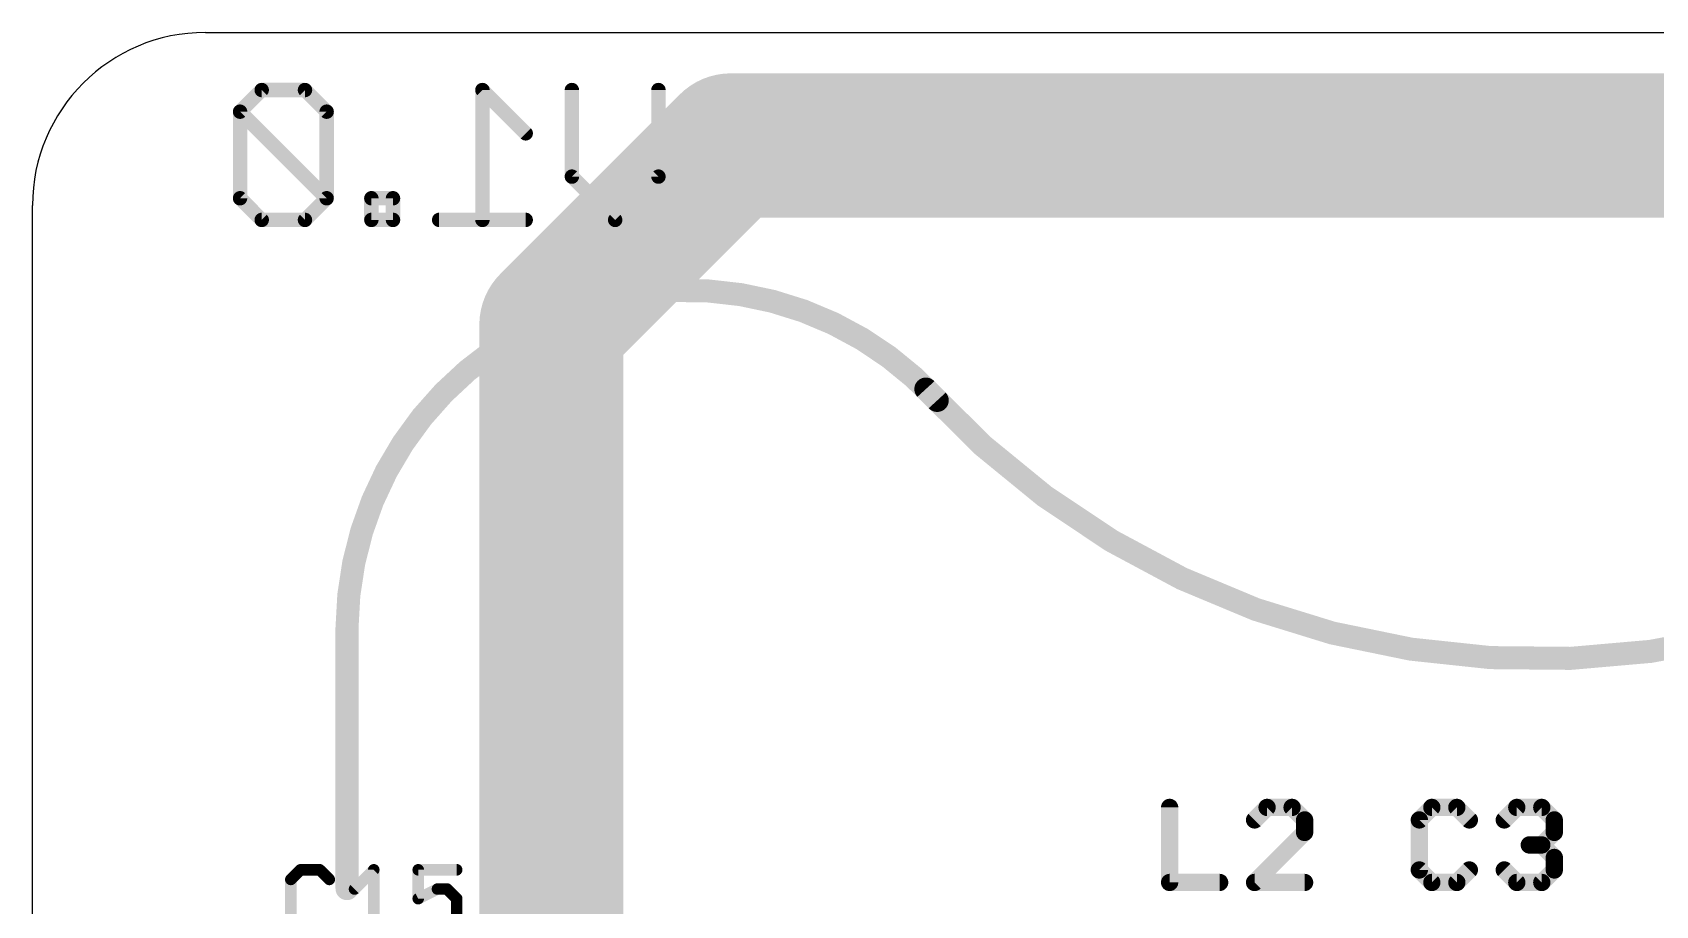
# Model space of a CAD drawing. Extents: x 2.9 to 30.2, y 6.6 to 27.7.
# Drawn here: x 2.86 to 17.16, y 20 to 27.69 of the extents above; entities that cross this region are included whole.
import ezdxf

# ---------------------------------------------------------------- set-up
doc = ezdxf.new("R2010")
doc.units = 0
for name, color, linetype in [('1', 22, 'CONTINUOUS'), ('20', 7, 'CONTINUOUS'), ('22', 6, 'CONTINUOUS'), ('25', 253, 'CONTINUOUS')]:
    doc.layers.add(name, color=color, linetype=linetype)

msp = doc.modelspace()

# ---------------------------------------------------------------- linework, layer by layer
at = {"layer": '1', "const_width": 1.27}
for points in [[(9.0096, 26.691), (7.4297, 25.1112)], [(24.4553, 26.691), (9.0096, 26.691)], [(7.4297, 25.1112), (7.4297, 18.5224)]]:
    msp.add_lwpolyline(points, dxfattribs=at)
at = {"layer": '1', "const_width": 0.635}
for points in [[(9.0096, 27.0085, 1), (9.0096, 26.3735)], [(9.2341, 26.4665, 1), (8.7851, 26.9155)], [(7.7472, 25.1112, 1), (7.1122, 25.1112)], [(7.2052, 25.3357, 1), (7.6542, 24.8867)]]:
    msp.add_lwpolyline(points, format="xyb", dxfattribs=at)
at = {"layer": '20'}
for p, q in [((4.3815, 27.686), (28.702, 27.686)), ((2.8575, 8.128), (2.8575, 26.162))]:
    msp.add_line(p, q, dxfattribs=at)
msp.add_arc((4.3815, 26.162), 1.524, 90, 180, dxfattribs=at)
at = {"layer": '22'}
for points, const_width in [([(4.8773, 27.179), (4.6867, 26.9883)], 0.127), ([(5.2586, 27.179), (4.8773, 27.179)], 0.127), ([(5.4493, 26.9883), (5.2586, 27.179)], 0.127), ([(7.2034, 26.7977), (6.8221, 27.179)], 0.127), ([(6.8221, 27.179), (6.8221, 26.035)], 0.127), ([(7.6101, 26.4163), (7.6101, 27.179)], 0.127), ([(8.3728, 27.179), (8.3728, 26.4163)], 0.127), ([(4.6867, 26.9883), (4.6867, 26.2257)], 0.127), ([(5.4493, 26.2257), (4.6867, 26.9883)], 0.127), ([(5.4493, 26.2257), (5.4493, 26.9883)], 0.127), ([(7.9915, 26.035), (7.6101, 26.4163)], 0.127), ([(8.3728, 26.4163), (7.9915, 26.035)], 0.127), ([(4.6867, 26.2257), (4.8773, 26.035)], 0.127), ([(5.2586, 26.035), (5.4493, 26.2257)], 0.127), ([(6.034, 26.2257), (5.8433, 26.2257)], 0.127), ([(5.8433, 26.2257), (5.8433, 26.035)], 0.127), ([(6.034, 26.035), (6.034, 26.2257)], 0.127), ([(4.8773, 26.035), (5.2586, 26.035)], 0.127), ([(5.8433, 26.035), (6.034, 26.035)], 0.127), ([(7.2034, 26.035), (6.4408, 26.035)], 0.127), ([(5.629, 22.445), (5.629, 20.145)], 0.2032)]:
    msp.add_lwpolyline(points, dxfattribs=dict(at, const_width=const_width))
for points, const_width in [([(4.8773, 27.2107, 1), (4.8773, 27.1472)], 0.0635), ([(4.8998, 27.1565, 1), (4.8549, 27.2014)], 0.0635), ([(5.2811, 27.2014, 1), (5.2362, 27.1565)], 0.0635), ([(5.2586, 27.1472, 1), (5.2586, 27.2107)], 0.0635), ([(6.8538, 27.179, 1), (6.7903, 27.179)], 0.0635), ([(6.8445, 27.2014, 1), (6.7996, 27.1565)], 0.0635), ([(7.6419, 27.179, 1), (7.5784, 27.179)], 0.0635), ([(8.4045, 27.179, 1), (8.341, 27.179)], 0.0635), ([(4.7184, 26.9883, 1), (4.6549, 26.9883)], 0.0635), ([(4.7091, 27.0108, 1), (4.6642, 26.9659)], 0.0635), ([(4.6642, 27.0108, 1), (4.7091, 26.9659)], 0.0635), ([(5.4811, 26.9883, 1), (5.4176, 26.9883)], 0.0635), ([(5.4269, 26.9659, 1), (5.4718, 27.0108)], 0.0635), ([(7.1809, 26.7752, 1), (7.2259, 26.8201)], 0.0635), ([(7.6326, 26.4388, 1), (7.5877, 26.3939)], 0.0635), ([(8.3952, 26.3939, 1), (8.3503, 26.4388)], 0.0635), ([(7.5784, 26.4163, 1), (7.6419, 26.4163)], 0.0635), ([(8.341, 26.4163, 1), (8.4045, 26.4163)], 0.0635), ([(4.6549, 26.2257, 1), (4.7184, 26.2257)], 0.0635), ([(4.7091, 26.2481, 1), (4.6642, 26.2032)], 0.0635), ([(5.4176, 26.2257, 1), (5.4811, 26.2257)], 0.0635), ([(5.4718, 26.2032, 1), (5.4269, 26.2481)], 0.0635), ([(5.4269, 26.2032, 1), (5.4718, 26.2481)], 0.0635), ([(5.8433, 26.2574, 1), (5.8433, 26.1939)], 0.0635), ([(5.8751, 26.2257, 1), (5.8116, 26.2257)], 0.0635), ([(6.0658, 26.2257, 1), (6.0023, 26.2257)], 0.0635), ([(6.034, 26.1939, 1), (6.034, 26.2574)], 0.0635), ([(4.8773, 26.0667, 1), (4.8773, 26.0033)], 0.0635), ([(4.8549, 26.0125, 1), (4.8998, 26.0575)], 0.0635), ([(5.2362, 26.0575, 1), (5.2811, 26.0125)], 0.0635), ([(5.2586, 26.0033, 1), (5.2586, 26.0667)], 0.0635), ([(5.8433, 26.0667, 1), (5.8433, 26.0033)], 0.0635), ([(5.8116, 26.035, 1), (5.8751, 26.035)], 0.0635), ([(6.0023, 26.035, 1), (6.0658, 26.035)], 0.0635), ([(6.034, 26.0033, 1), (6.034, 26.0667)], 0.0635), ([(6.4408, 26.0667, 1), (6.4408, 26.0033)], 0.0635), ([(6.7903, 26.035, 1), (6.8538, 26.035)], 0.0635), ([(7.2034, 26.0033, 1), (7.2034, 26.0667)], 0.0635), ([(7.969, 26.0575, 1), (8.0139, 26.0125)], 0.0635), ([(7.969, 26.0125, 1), (8.0139, 26.0575)], 0.0635), ([(10.829, 24.445, 0.6809), (5.629, 22.445)], 0.2032), ([(10.729, 24.545, 0.435), (21.429, 24.445)], 0.2032), ([(10.7665, 24.5793, 1), (10.6915, 24.5107)], 0.1016), ([(10.7916, 24.4107, 1), (10.8664, 24.4793)], 0.1016), ([(5.6798, 22.445, 1), (5.5782, 22.445)], 0.1016), ([(5.5782, 22.4454, 1), (5.6798, 22.4446)], 0.1016), ([(5.5782, 20.145, 1), (5.6798, 20.145)], 0.1016)]:
    msp.add_lwpolyline(points, format="xyb", dxfattribs=dict(at, const_width=const_width))
at = {"layer": '25'}
for points, const_width in [([(12.8767, 20.8601), (12.8767, 20.1991)], 0.1524), ([(13.7353, 20.8601), (13.6251, 20.7499)], 0.1524), ([(13.9556, 20.8601), (13.7353, 20.8601)], 0.1524), ([(14.0658, 20.7499), (13.9556, 20.8601)], 0.1524), ([(15.1869, 20.8601), (15.0767, 20.7499)], 0.1524), ([(15.4072, 20.8601), (15.1869, 20.8601)], 0.1524), ([(15.5173, 20.7499), (15.4072, 20.8601)], 0.1524), ([(15.8251, 20.7499), (15.9353, 20.8601)], 0.1524), ([(15.9353, 20.8601), (16.1556, 20.8601)], 0.1524), ([(16.1556, 20.8601), (16.2658, 20.7499)], 0.1524), ([(14.0658, 20.6397), (14.0658, 20.7499)], 0.1524), ([(15.0767, 20.7499), (15.0767, 20.3093)], 0.1524), ([(16.2658, 20.7499), (16.2658, 20.6397)], 0.1524), ([(13.6251, 20.1991), (14.0658, 20.6397)], 0.1524), ([(16.1556, 20.5296), (16.0454, 20.5296)], 0.1524), ([(16.2658, 20.6397), (16.1556, 20.5296)], 0.1524), ([(16.1556, 20.5296), (16.2658, 20.4194)], 0.1524), ([(16.2658, 20.4194), (16.2658, 20.3093)], 0.1524), ([(5.2185, 20.3105), (5.1338, 20.2258)], 0.1016), ([(5.388, 20.3105), (5.2185, 20.3105)], 0.1016), ([(5.4728, 20.2258), (5.388, 20.3105)], 0.1016), ([(5.6951, 20.1411), (5.8646, 20.3105)], 0.1016), ([(5.8646, 20.3105), (5.8646, 19.8021)], 0.1016), ([(6.5954, 20.3105), (6.2564, 20.3105)], 0.1016), ([(6.2564, 20.3105), (6.2564, 20.0563)], 0.1016), ([(15.0767, 20.3093), (15.1869, 20.1991)], 0.1524), ([(15.4072, 20.1991), (15.5173, 20.3093)], 0.1524), ([(15.9353, 20.1991), (15.8251, 20.3093)], 0.1524), ([(16.2658, 20.3093), (16.1556, 20.1991)], 0.1524), ([(5.1338, 20.2258), (5.1338, 19.8868)], 0.1016), ([(6.2564, 20.0563), (6.4259, 20.1411)], 0.1016), ([(6.4259, 20.1411), (6.5106, 20.1411)], 0.1016), ([(6.5106, 20.1411), (6.5954, 20.0563)], 0.1016), ([(12.8767, 20.1991), (13.3173, 20.1991)], 0.1524), ([(14.0658, 20.1991), (13.6251, 20.1991)], 0.1524), ([(15.1869, 20.1991), (15.4072, 20.1991)], 0.1524), ([(16.1556, 20.1991), (15.9353, 20.1991)], 0.1524), ([(6.5954, 20.0563), (6.5954, 19.8868)], 0.1016)]:
    msp.add_lwpolyline(points, dxfattribs=dict(at, const_width=const_width))
for points, const_width in [([(12.9148, 20.8601, 1), (12.8386, 20.8601)], 0.0762), ([(13.7353, 20.8982, 1), (13.7353, 20.822)], 0.0762), ([(13.7622, 20.8331, 1), (13.7083, 20.887)], 0.0762), ([(13.9825, 20.887, 1), (13.9287, 20.8331)], 0.0762), ([(13.9556, 20.822, 1), (13.9556, 20.8982)], 0.0762), ([(15.1869, 20.8982, 1), (15.1869, 20.822)], 0.0762), ([(15.2138, 20.8331, 1), (15.1599, 20.887)], 0.0762), ([(15.4341, 20.887, 1), (15.3802, 20.8331)], 0.0762), ([(15.4072, 20.822, 1), (15.4072, 20.8982)], 0.0762), ([(15.9353, 20.8982, 1), (15.9353, 20.822)], 0.0762), ([(15.9622, 20.8331, 1), (15.9083, 20.887)], 0.0762), ([(16.1825, 20.887, 1), (16.1287, 20.8331)], 0.0762), ([(16.1556, 20.822, 1), (16.1556, 20.8982)], 0.0762), ([(13.5982, 20.7768, 1), (13.6521, 20.723)], 0.0762), ([(14.1039, 20.7499, 1), (14.0277, 20.7499)], 0.0762), ([(14.0388, 20.723, 1), (14.0927, 20.7768)], 0.0762), ([(15.1148, 20.7499, 1), (15.0386, 20.7499)], 0.0762), ([(15.0498, 20.7768, 1), (15.1036, 20.723)], 0.0762), ([(15.4904, 20.723, 1), (15.5443, 20.7768)], 0.0762), ([(15.7982, 20.7768, 1), (15.8521, 20.723)], 0.0762), ([(16.3039, 20.7499, 1), (16.2277, 20.7499)], 0.0762), ([(16.2388, 20.723, 1), (16.2927, 20.7768)], 0.0762), ([(14.0277, 20.6397, 1), (14.1039, 20.6397)], 0.0762), ([(14.0927, 20.6128, 1), (14.0388, 20.6667)], 0.0762), ([(16.0454, 20.5677, 1), (16.0454, 20.4915)], 0.0762), ([(16.1825, 20.5565, 1), (16.1287, 20.5026)], 0.0762), ([(16.1287, 20.5565, 1), (16.1825, 20.5026)], 0.0762), ([(16.1556, 20.4915, 1), (16.1556, 20.5677)], 0.0762), ([(16.2277, 20.6397, 1), (16.3039, 20.6397)], 0.0762), ([(16.2927, 20.6128, 1), (16.2388, 20.6667)], 0.0762), ([(16.3039, 20.4194, 1), (16.2277, 20.4194)], 0.0762), ([(16.2388, 20.3925, 1), (16.2927, 20.4464)], 0.0762), ([(5.2185, 20.3359, 1), (5.2185, 20.2851)], 0.0508), ([(5.2365, 20.2926, 1), (5.2006, 20.3285)], 0.0508), ([(5.406, 20.3285, 1), (5.3701, 20.2926)], 0.0508), ([(5.388, 20.2851, 1), (5.388, 20.3359)], 0.0508), ([(5.89, 20.3105, 1), (5.8392, 20.3105)], 0.0508), ([(5.8825, 20.2926, 1), (5.8466, 20.3285)], 0.0508), ([(6.2564, 20.3359, 1), (6.2564, 20.2851)], 0.0508), ([(6.2818, 20.3105, 1), (6.231, 20.3105)], 0.0508), ([(6.5954, 20.2851, 1), (6.5954, 20.3359)], 0.0508), ([(15.1036, 20.3362, 1), (15.0498, 20.2823)], 0.0762), ([(15.0386, 20.3093, 1), (15.1148, 20.3093)], 0.0762), ([(15.5443, 20.2823, 1), (15.4904, 20.3362)], 0.0762), ([(15.8521, 20.3362, 1), (15.7982, 20.2823)], 0.0762), ([(16.2277, 20.3093, 1), (16.3039, 20.3093)], 0.0762), ([(16.2927, 20.2823, 1), (16.2388, 20.3362)], 0.0762), ([(5.1158, 20.2438, 1), (5.1518, 20.2078)], 0.0508), ([(5.1592, 20.2258, 1), (5.1084, 20.2258)], 0.0508), ([(5.4548, 20.2078, 1), (5.4907, 20.2438)], 0.0508), ([(5.6771, 20.159, 1), (5.7131, 20.1231)], 0.0508), ([(6.4259, 20.1665, 1), (6.4259, 20.1157)], 0.0508), ([(6.4373, 20.1183, 1), (6.4145, 20.1638)], 0.0508), ([(6.5286, 20.159, 1), (6.4927, 20.1231)], 0.0508), ([(6.5106, 20.1157, 1), (6.5106, 20.1665)], 0.0508), ([(12.8767, 20.2372, 1), (12.8767, 20.161)], 0.0762), ([(12.8386, 20.1991, 1), (12.9148, 20.1991)], 0.0762), ([(13.3173, 20.161, 1), (13.3173, 20.2372)], 0.0762), ([(13.6251, 20.2372, 1), (13.6251, 20.161)], 0.0762), ([(13.5982, 20.226, 1), (13.6521, 20.1722)], 0.0762), ([(14.0658, 20.161, 1), (14.0658, 20.2372)], 0.0762), ([(15.1869, 20.2372, 1), (15.1869, 20.161)], 0.0762), ([(15.1599, 20.1722, 1), (15.2138, 20.226)], 0.0762), ([(15.3802, 20.226, 1), (15.4341, 20.1722)], 0.0762), ([(15.4072, 20.161, 1), (15.4072, 20.2372)], 0.0762), ([(15.9353, 20.2372, 1), (15.9353, 20.161)], 0.0762), ([(15.9083, 20.1722, 1), (15.9622, 20.226)], 0.0762), ([(16.1287, 20.226, 1), (16.1825, 20.1722)], 0.0762), ([(16.1556, 20.161, 1), (16.1556, 20.2372)], 0.0762), ([(6.231, 20.0563, 1), (6.2818, 20.0563)], 0.0508), ([(6.2451, 20.079, 1), (6.2678, 20.0336)], 0.0508), ([(6.6208, 20.0563, 1), (6.57, 20.0563)], 0.0508), ([(6.5774, 20.0384, 1), (6.6133, 20.0743)], 0.0508)]:
    msp.add_lwpolyline(points, format="xyb", dxfattribs=dict(at, const_width=const_width))

doc.saveas('drawing.dxf')
